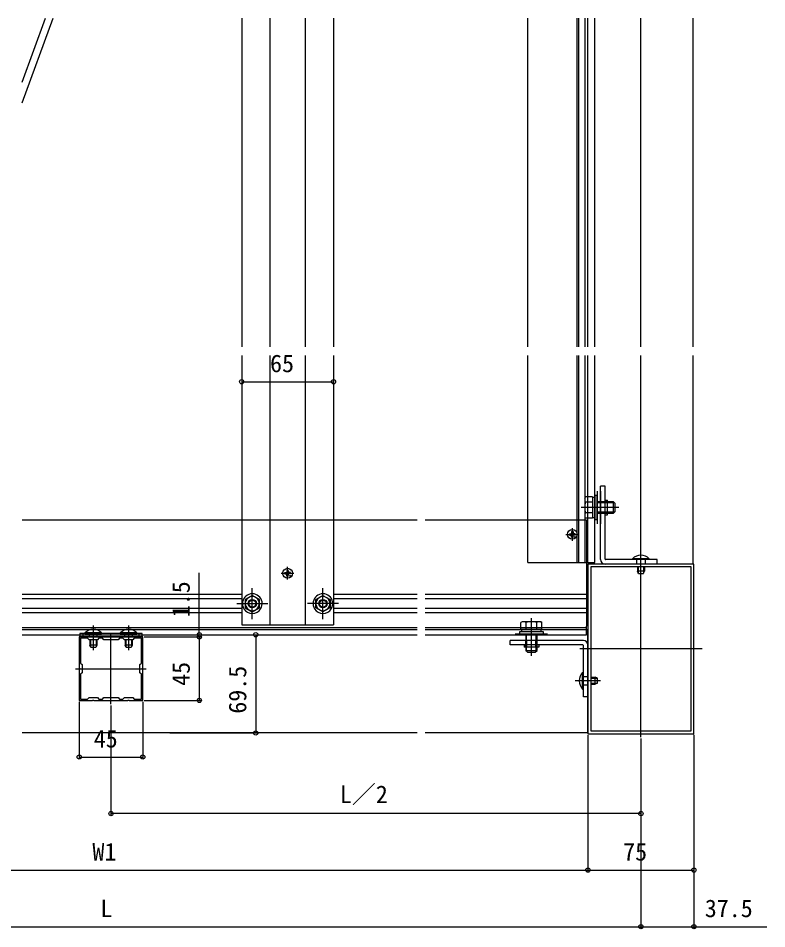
# Model space of a CAD drawing. Units: millimetres, scale not verified. Extents: x -875 to 875, y -1300 to 1294.
# Drawn here: x -348 to 182, y 79 to 723 of the extents above; entities that cross this region are included whole.
import ezdxf
from ezdxf.enums import TextEntityAlignment as Align

# ---------------------------------------------------------------- set-up
doc = ezdxf.new("R2010")
doc.units = ezdxf.units.MM
doc.header["$LTSCALE"] = 8
for name, color, linetype in [('0-3_YKK_11', 7, 'Continuous'), ('0-4_YKK_11E', 7, 'Continuous'), ('0-5_YKK_12', 2, 'Continuous'), ('0-6_YKK_13', 4, 'Continuous'), ('0-7_YKK_D', 6, 'Continuous'), ('0-9_YSS_K', 3, 'Continuous')]:
    doc.layers.add(name, color=color, linetype=linetype)
doc.styles.add('ＭＳ ゴシック', font='')
doc.styles.get('ＭＳ ゴシック').set_extended_font_data('MS Gothic')

msp = doc.modelspace()

# ---------------------------------------------------------------- linework, layer by layer
at = {"layer": '0-3_YKK_11'}
for points in [[(55, 337.199), (55, 217.199), (130, 217.199), (130, 337.199)], [(57, 335.199), (57, 219.199), (128, 219.199), (128, 335.199)]]:
    msp.add_lwpolyline(points, close=True, dxfattribs=at)
at = {"layer": '0-4_YKK_11E'}
for points in [[(-270.458, 285.699), (-294.542, 285.699), (-294.725, 285.579), (-295.275, 285.579), (-295.458, 285.699), (-305, 285.699), (-305, 263.657), (-304.88, 263.474), (-304.88, 262.924), (-305, 262.741), (-305, 240.699), (-295.458, 240.699), (-295.275, 240.819), (-294.725, 240.819), (-294.542, 240.699), (-270.458, 240.699), (-270.275, 240.819), (-269.725, 240.819), (-269.542, 240.699), (-260, 240.699), (-260, 262.741), (-260.12, 262.924), (-260.12, 263.474), (-260, 263.657), (-260, 285.699), (-269.542, 285.699), (-269.725, 285.579), (-270.275, 285.579)], [(-261, 267.199), (-261, 284.699), (-266, 284.699), (-267, 283.699), (-273, 283.699), (-274, 284.699), (-276.5, 284.699), (-277.5, 283.699), (-287.5, 283.699), (-288.5, 284.699), (-291, 284.699), (-292, 283.699), (-298, 283.699), (-299, 284.699), (-304, 284.699), (-304, 267.199), (-303, 266.199), (-303, 260.199), (-304, 259.199), (-304, 241.699), (-299, 241.699), (-298, 242.699), (-292, 242.699), (-291, 241.699), (-288.5, 241.699), (-287.5, 242.699), (-277.5, 242.699), (-276.5, 241.699), (-274, 241.699), (-273, 242.699), (-267, 242.699), (-266, 241.699), (-261, 241.699), (-261, 259.199), (-262, 260.199), (-262, 266.199)]]:
    msp.add_lwpolyline(points, close=True, dxfattribs=at)
at = {"layer": '0-5_YKK_12'}
for p, q in [((-190, 723.327), (-190, 490.827)), ((-170, 723.327), (-170, 490.827)), ((-145, 723.327), (-145, 490.827)), ((-125, 723.327), (-125, 490.827)), ((12.5, 490.827), (12.5, 723.327)), ((47.5, 490.827), (47.5, 723.327)), ((48.7, 490.827), (48.7, 723.327)), ((53, 490.827), (53, 723.327)), ((55, 490.827), (55, 723.327)), ((60, 490.827), (60, 723.327)), ((92.5, 490.827), (92.5, 723.327)), ((129.5, 490.827), (129.5, 723.327)), ((-190, 484.827), (-190, 368.199)), ((-170, 484.827), (-170, 368.199)), ((-145, 484.827), (-145, 368.199)), ((-125, 484.827), (-125, 368.199)), ((55, 338.199), (55, 484.827)), ((60, 338.199), (60, 484.827)), ((92.5, 214.699), (92.5, 484.827)), ((129.5, 337.199), (129.5, 484.827)), ((61.5, 388.699), (61.5, 365.699)), ((64, 388.699), (64, 365.699)), ((-65.785, 368.199), (-345.294, 368.199)), ((-190, 368.199), (-190, 294.199)), ((-170, 368.199), (-170, 294.199)), ((-145, 368.199), (-145, 294.199)), ((-125, 368.199), (-125, 294.199)), ((54, 368.199), (-60.08, 368.199)), ((54, 368.199), (54, 293.199)), ((56.5, 337.199), (56.5, 338.199)), ((129.5, 337.199), (56.5, 337.199)), ((-190, 315.699), (-345.294, 315.699)), ((-65.785, 315.699), (-125, 315.699)), ((54, 315.699), (-60.08, 315.699)), ((-190, 312.699), (-345.294, 312.699)), ((-65.785, 312.699), (-125, 312.699)), ((54, 312.699), (-60.08, 312.699)), ((-190, 305.699), (-345.294, 305.699)), ((-65.785, 305.699), (-125, 305.699)), ((54, 305.699), (-60.08, 305.699)), ((-190, 302.699), (-345.294, 302.699)), ((-65.785, 302.699), (-125, 302.699)), ((54, 302.699), (-60.08, 302.699)), ((-65.785, 292.199), (-345.294, 292.199)), ((-65.785, 290.699), (-345.294, 290.699)), ((-190, 294.199), (-125, 294.199)), ((54, 292.199), (-60.08, 292.199)), ((55, 290.699), (-60.08, 290.699)), ((54, 290.699), (54, 293.199)), ((54, 287.199), (54, 290.699)), ((55, 217.699), (55, 290.699)), ((-345.294, 287.199), (-65.785, 287.199)), ((-282.5, 238.199), (-282.5, 288.199)), ((-60.08, 287.199), (54, 287.199)), ((26.5, 287.699), (3.5, 287.699)), ((26.5, 283.199), (3.5, 283.199)), ((135.95, 277.199), (49.3, 277.199)), ((-307.5, 263.199), (-257.5, 263.199)), ((-65.785, 217.699), (-345.294, 217.699)), ((55, 217.699), (-60.08, 217.699))]:
    msp.add_line(p, q, dxfattribs=at)
for points in [[(12.5, 338.199), (12.5, 368.199), (12.5, 484.827)], [(47.5, 338.199), (47.5, 368.199), (47.5, 484.827)], [(48.7, 338.199), (48.7, 368.199), (48.7, 484.827)], [(53, 338.199), (53, 368.199), (53, 484.827)], [(12.5, 338.199), (54, 338.199), (60, 338.199)]]:
    msp.add_lwpolyline(points, dxfattribs=at)
at = {"layer": '0-6_YKK_13'}
for p, q in [((67.2, 392.199), (64, 392.199)), ((64, 340.399), (64, 392.199)), ((67.2, 340.699), (67.2, 392.199)), ((52.8, 383.699), (53.381, 384.705)), ((52.8, 383.699), (52.8, 370.699)), ((58.3, 384.705), (53.381, 384.705)), ((58.3, 380.952), (53.381, 380.952)), ((58.3, 384.705), (58.3, 369.694)), ((59.9, 384.249), (58.3, 384.249)), ((58.3, 381.199), (58.3, 373.199)), ((73.1, 381.199), (61.5, 381.199)), ((73.748, 380.551), (61.5, 380.551)), ((68.8, 381.199), (64, 381.199)), ((68.8, 380.449), (64, 380.449)), ((67.2, 382.399), (68.8, 382.399)), ((68.8, 371.999), (68.8, 382.399)), ((73.1, 373.199), (73.1, 381.199)), ((74.3, 379.999), (73.1, 381.199)), ((76.8, 377.199), (50.3, 377.199)), ((73.748, 373.847), (61.5, 373.847)), ((68.8, 373.949), (64, 373.949)), ((74.3, 374.399), (73.1, 373.199)), ((74.3, 374.399), (74.3, 379.999)), ((52.8, 370.699), (53.381, 369.694)), ((58.3, 373.446), (53.381, 373.446)), ((58.3, 369.694), (53.381, 369.694)), ((58.3, 370.149), (59.9, 370.149)), ((61.5, 373.199), (73.1, 373.199)), ((68.8, 373.199), (64, 373.199)), ((67.2, 371.999), (68.8, 371.999)), ((44, 353.699), (44, 362.699)), ((39.5, 358.199), (48.5, 358.199)), ((41.956, 358.7), (43.013, 358.719)), ((41.956, 357.698), (43.013, 357.68)), ((43.013, 358.719), (43.405, 358.795)), ((43.013, 357.68), (43.405, 357.604)), ((43.481, 359.186), (43.405, 358.795)), ((43.481, 357.212), (43.405, 357.604)), ((43.499, 360.243), (43.481, 359.186)), ((43.499, 356.156), (43.481, 357.212)), ((44.501, 360.243), (44.519, 359.186)), ((44.501, 356.156), (44.519, 357.212)), ((44.519, 359.186), (44.595, 358.795)), ((44.519, 357.212), (44.595, 357.604)), ((44.987, 358.719), (44.595, 358.795)), ((44.987, 357.68), (44.595, 357.604)), ((46.044, 358.7), (44.987, 358.719)), ((46.044, 357.698), (44.987, 357.68)), ((-157.5, 326.199), (-157.5, 335.199)), ((104, 337.199), (67.2, 337.199)), ((104, 340.399), (67.5, 340.399)), ((98.4, 340.399), (86.6, 340.399)), ((89.5, 340.399), (89.5, 337.199)), ((90, 335.199), (90, 332.099)), ((90.654, 335.199), (90.654, 330.709)), ((94.346, 335.199), (94.346, 330.709)), ((95.5, 340.399), (95.5, 337.199)), ((98.4, 340.908), (98.4, 340.399)), ((104, 337.199), (104, 340.399)), ((-162, 330.699), (-153, 330.699)), ((-159.544, 331.2), (-158.487, 331.219)), ((-159.544, 330.198), (-158.487, 330.18)), ((-158.487, 331.219), (-158.095, 331.295)), ((-158.487, 330.18), (-158.095, 330.104)), ((-158.019, 331.686), (-158.095, 331.295)), ((-158.019, 329.712), (-158.095, 330.104)), ((-158.001, 332.743), (-158.019, 331.686)), ((-158.001, 328.656), (-158.019, 329.712)), ((-156.999, 332.743), (-156.981, 331.686)), ((-156.999, 328.656), (-156.981, 329.712)), ((-156.981, 331.686), (-156.905, 331.295)), ((-156.981, 329.712), (-156.905, 330.104)), ((-156.513, 331.219), (-156.905, 331.295)), ((-156.513, 330.18), (-156.905, 330.104)), ((-155.456, 331.2), (-156.513, 331.219)), ((-155.456, 330.198), (-156.513, 330.18)), ((90.8, 330.399), (90, 332.099)), ((94.2, 330.399), (90.8, 330.399)), ((94.2, 330.399), (95, 332.099)), ((-182.5, 298.199), (-182.5, 320.199)), ((-132.5, 298.199), (-132.5, 320.199)), ((-193.5, 309.199), (-171.5, 309.199)), ((-187.5, 311.064), (-187.5, 306.312)), ((-177.5, 312.086), (-182.5, 314.973)), ((-177.5, 311.191), (-177.5, 312.086)), ((-177.5, 311.064), (-177.5, 312.086)), ((-177.5, 306.312), (-177.5, 311.191)), ((-177.5, 306.312), (-177.5, 311.064)), ((-121.5, 309.199), (-143.5, 309.199)), ((-137.5, 312.086), (-132.5, 314.973)), ((-137.5, 311.191), (-137.5, 312.086)), ((-137.5, 311.064), (-137.5, 312.086)), ((-137.5, 306.312), (-137.5, 311.191)), ((-137.5, 306.312), (-137.5, 311.064)), ((-127.5, 311.064), (-127.5, 306.312)), ((-187.5, 306.312), (-187.138, 306.103)), ((-187.5, 306.312), (-186.983, 306.014)), ((-186.983, 306.014), (-182.5, 303.426)), ((-182.5, 303.426), (-178.017, 306.014)), ((-178.017, 306.014), (-177.5, 306.312)), ((-177.89, 306.088), (-177.5, 306.312)), ((-137.11, 306.088), (-137.5, 306.312)), ((-136.983, 306.014), (-137.5, 306.312)), ((-132.5, 303.426), (-136.983, 306.014)), ((-128.017, 306.014), (-132.5, 303.426)), ((-127.5, 306.312), (-128.017, 306.014)), ((-127.5, 306.312), (-127.862, 306.103)), ((8.5, 296.399), (7.494, 295.819)), ((21.5, 296.399), (8.5, 296.399)), ((15, 272.399), (15, 298.899)), ((21.5, 296.399), (22.506, 295.819)), ((-295, 293.744), (-295, 276.216)), ((-270, 293.744), (-270, 276.216)), ((7.494, 290.899), (7.494, 295.819)), ((22.506, 290.899), (7.494, 290.899)), ((7.95, 290.899), (7.95, 289.299)), ((19, 290.899), (11, 290.899)), ((11.247, 290.899), (11.247, 295.819)), ((18.753, 290.899), (18.753, 295.819)), ((22.05, 289.299), (22.05, 290.899)), ((22.506, 290.899), (22.506, 295.819)), ((-302.5, 288.199), (-302.5, 285.699)), ((-300.9, 288.447), (-300.9, 288.199)), ((-289.1, 288.447), (-300.9, 288.447)), ((-300.9, 288.199), (-289.1, 288.199)), ((-297.75, 285.699), (-297.75, 288.199)), ((-297.5, 283.699), (-297.5, 279.899)), ((-297.067, 283.699), (-297.067, 278.979)), ((-292.933, 283.699), (-292.933, 278.979)), ((-292.5, 283.699), (-292.5, 279.899)), ((-292.25, 285.699), (-292.25, 288.199)), ((-289.1, 288.447), (-289.1, 288.199)), ((-275.9, 288.447), (-275.9, 288.199)), ((-264.1, 288.447), (-275.9, 288.447)), ((-275.9, 288.199), (-264.1, 288.199)), ((-272.75, 285.699), (-272.75, 288.199)), ((-272.5, 283.699), (-272.5, 279.899)), ((-272.067, 283.699), (-272.067, 278.979)), ((-267.933, 283.699), (-267.933, 278.979)), ((-267.5, 283.699), (-267.5, 279.899)), ((-267.25, 285.699), (-267.25, 288.199)), ((-264.1, 288.447), (-264.1, 288.199)), ((-262.5, 285.699), (-262.5, 288.199)), ((11, 287.699), (11, 276.099)), ((11.648, 275.451), (11.648, 287.699)), ((18.352, 275.451), (18.352, 287.699)), ((19, 276.099), (19, 287.699)), ((-292.5, 279.899), (-297.5, 279.899)), ((-296.7, 278.199), (-297.5, 279.899)), ((-293.3, 278.199), (-296.7, 278.199)), ((-292.5, 279.899), (-293.3, 278.199)), ((-267.5, 279.899), (-272.5, 279.899)), ((-271.7, 278.199), (-272.5, 279.899)), ((-268.3, 278.199), (-271.7, 278.199)), ((-267.5, 279.899), (-268.3, 278.199)), ((0, 279.999), (0, 283.199)), ((51.8, 283.199), (0, 283.199)), ((51.5, 279.999), (0, 279.999)), ((9.8, 279.999), (9.8, 278.399)), ((20.2, 278.399), (9.8, 278.399)), ((11, 278.399), (11, 283.199)), ((11.75, 278.399), (11.75, 283.199)), ((18.25, 278.399), (18.25, 283.199)), ((19, 278.399), (19, 283.199)), ((20.2, 279.999), (20.2, 278.399)), ((51.8, 243.199), (51.8, 279.699)), ((55, 243.199), (55, 279.999)), ((11, 276.099), (19, 276.099)), ((12.2, 274.899), (11, 276.099)), ((12.2, 274.899), (17.8, 274.899)), ((17.8, 274.899), (19, 276.099)), ((51.8, 248.799), (51.8, 260.599)), ((51.8, 257.699), (55, 257.699)), ((63.95, 254.699), (46.05, 254.699)), ((51.8, 251.699), (55, 251.699)), ((57, 257.199), (60.1, 257.199)), ((57, 256.545), (61.49, 256.545)), ((57, 252.853), (61.49, 252.853)), ((61.8, 256.399), (60.1, 257.199)), ((61.8, 252.999), (60.1, 252.199)), ((61.8, 252.999), (61.8, 256.399)), ((51.291, 248.799), (51.8, 248.799)), ((55, 243.199), (51.8, 243.199))]:
    msp.add_line(p, q, dxfattribs=at)
for points in [[(61.5, 368.699), (61.5, 385.699), (59.9, 385.699), (59.9, 368.699)], [(-304.5, 285.699), (-260.5, 285.699), (-260.5, 288.199), (-304.5, 288.199)], [(6.5, 287.699), (23.5, 287.699), (23.5, 289.299), (6.5, 289.299)]]:
    msp.add_lwpolyline(points, close=True, dxfattribs=at)
for points in [[(98.4, 340.908), (86.6, 340.908), (86.6, 340.399)], [(95, 335.199), (95, 332.099), (90, 332.099)], [(-182.5, 314.973), (-187.5, 312.086), (-187.5, 311.064)], [(-132.5, 314.973), (-127.5, 312.086), (-127.5, 311.064)], [(51.291, 248.799), (51.291, 260.599), (51.8, 260.599)], [(57, 252.199), (60.1, 252.199), (60.1, 257.199)]]:
    msp.add_lwpolyline(points, dxfattribs=at)
for centre, radius in [((44, 358.199), 3.5), ((45.838, 356.361), 0.3), ((-157.5, 330.699), 3.5), ((-155.662, 328.861), 0.3), ((-182.5, 309.199), 3), ((-182.5, 309.199), 2.4), ((-132.5, 309.199), 3), ((-132.5, 309.199), 2.4)]:
    msp.add_circle(centre, radius, dxfattribs=at)
for centre, radius, start, end in [((56.123, 382.828), 3.323, 145.61575, 214.38425), ((65.219, 377.199), 12.419, 162.41205, 197.58795), ((56.123, 371.57), 3.323, 145.61575, 214.38425), ((44.15, 358.199), 2.25, 167.13695, 192.86305), ((44, 358.049), 2.25, 77.13695, 102.86305), ((44, 358.349), 2.25, 257.13695, 282.86305), ((43.85, 358.199), 2.25, 347.13695, 12.86305), ((92.5, 335.167), 8.232, 44.2189, 135.7811), ((67.2, 340.399), 3.2, 180, 270), ((67.5, 340.699), 0.3, 180, 270), ((-157.35, 330.699), 2.25, 167.13695, 192.86305), ((-157.5, 330.549), 2.25, 77.13695, 102.86305), ((-157.5, 330.849), 2.25, 257.13695, 282.86305), ((-157.65, 330.699), 2.25, 347.13695, 12.86305), ((-182.5, 309.199), 7, 90, 169.47567), ((-182.5, 309.199), 7, 10.52433, 90), ((-132.5, 309.199), 7, 90, 169.47567), ((-132.5, 309.199), 7, 10.52433, 90), ((-182.5, 309.199), 7, 169.47567, 212.11583), ((-182.5, 309.199), 5, 156.8676, 217.3832), ((-182.5, 309.199), 5, 156.8676, 217.3832), ((-182.5, 309.199), 5, 23.1324, 156.8676), ((-182.5, 309.199), 5, 23.1324, 156.8676), ((-182.5, 309.199), 5, 322.6168, 23.1324), ((-182.5, 309.199), 5, 322.6168, 23.1324), ((-182.5, 309.199), 7, 327.88417, 10.52433), ((-132.5, 309.199), 7, 169.47567, 212.11583), ((-132.5, 309.199), 5, 156.8676, 217.3832), ((-132.5, 309.199), 5, 156.8676, 217.3832), ((-132.5, 309.199), 5, 23.1324, 156.8676), ((-132.5, 309.199), 5, 23.1324, 156.8676), ((-132.5, 309.199), 5, 322.6168, 23.1324), ((-132.5, 309.199), 5, 322.6168, 23.1324), ((-132.5, 309.199), 7, 327.88417, 10.52433), ((-182.5, 309.199), 7, 212.11583, 327.88417), ((-182.5, 309.199), 5, 217.3832, 322.6168), ((-182.5, 309.199), 5, 217.3832, 322.6168), ((-132.5, 309.199), 7, 212.11583, 327.88417), ((-132.5, 309.199), 5, 217.3832, 322.6168), ((-132.5, 309.199), 5, 217.3832, 322.6168), ((9.371, 293.077), 3.323, 55.61575, 124.38425), ((15, 283.98), 12.419, 72.41205, 107.58795), ((20.629, 293.077), 3.323, 55.61575, 124.38425), ((-295, 283.499), 7.7, 39.98312, 140.01688), ((-270, 283.499), 7.7, 39.98312, 140.01688), ((51.5, 279.699), 0.3, 0, 90), ((51.8, 279.999), 3.2, 0, 90), ((57.032, 254.699), 8.232, 134.2189, 225.7811)]:
    msp.add_arc(centre, radius, start, end, dxfattribs=at)
at = {"layer": '0-7_YKK_D'}
for p, q in [((-190, 466.189), (-125, 466.189)), ((-220, 287.199), (-220, 331.086)), ((-259.5, 287.199), (-219, 287.199)), ((-259, 285.699), (-219, 285.699)), ((-259, 285.699), (-219, 285.699)), ((-241.006, 287.199), (-179, 287.199)), ((-220, 285.699), (-220, 287.199)), ((-220, 285.699), (-220, 240.699)), ((-220, 285.699), (-220, 279.699)), ((-180, 287.199), (-180, 217.699)), ((-305, 239.699), (-305, 199.699)), ((-260, 239.699), (-260, 199.699)), ((-259, 240.699), (-219, 240.699)), ((-282.5, 237.199), (-282.5, 159.699)), ((-240.916, 217.699), (-179, 217.699)), ((55, 216.199), (55, 119.699)), ((55, 216.199), (55, 119.699)), ((92.5, 213.699), (92.5, 79.699)), ((92.5, 213.699), (92.5, 79.699)), ((92.5, 212.699), (92.5, 159.699)), ((130, 216.499), (130, 79.699)), ((130, 216.199), (130, 119.699)), ((-305, 200.699), (-260, 200.699)), ((92.5, 160.699), (-282.5, 160.699)), ((-620, 120.699), (55, 120.699)), ((55, 120.699), (130, 120.699)), ((-657.5, 80.699), (92.5, 80.699))]:
    msp.add_line(p, q, dxfattribs=at)
msp.add_lwpolyline([(92.5, 80.699), (130, 80.699), (181.602, 80.699)], dxfattribs=at)
for centre in [(-190, 466.189), (-125, 466.189), (-220, 287.199), (-220, 285.699), (-220, 285.699), (-180, 287.199), (-220, 240.699), (-180, 217.699), (-305, 200.699), (-260, 200.699), (-282.5, 160.699), (92.5, 160.699), (55, 120.699), (55, 120.699), (130, 120.699), (92.5, 80.699), (92.5, 80.699), (130, 80.699)]:
    msp.add_circle(centre, 1.5, dxfattribs=at)
at = {"layer": '0-9_YSS_K'}
for p, q in [((-345.294, 663.435), (-323.495, 723.327)), ((-345.294, 678.054), (-328.816, 723.327))]:
    msp.add_line(p, q, dxfattribs=at)

# ---------------------------------------------------------------- texts
at = {"layer": '0-7_YKK_D', "style": 'ＭＳ ゴシック'}
for s, p in [('65', (-169.912, 469.189)), ('45', (-294.67, 203.699)), ('L／2', (-120.548, 164.375)), ('W1', (-295.636, 123.699)), ('75', (79.943, 123.699)), ('L', (-289.986, 83.699)), ('37.5', (137.744, 83.699))]:
    msp.add_text(s, height=12.46, dxfattribs=at).set_placement(p, align=Align.BOTTOM_LEFT)
for s, p in [('1.5', (-223, 299.591)), ('45', (-223, 251.029)), ('69.5', (-183, 231.344))]:
    msp.add_text(s, height=12.46, rotation=90, dxfattribs=at).set_placement(p, align=Align.BOTTOM_LEFT)

doc.saveas('drawing.dxf')
